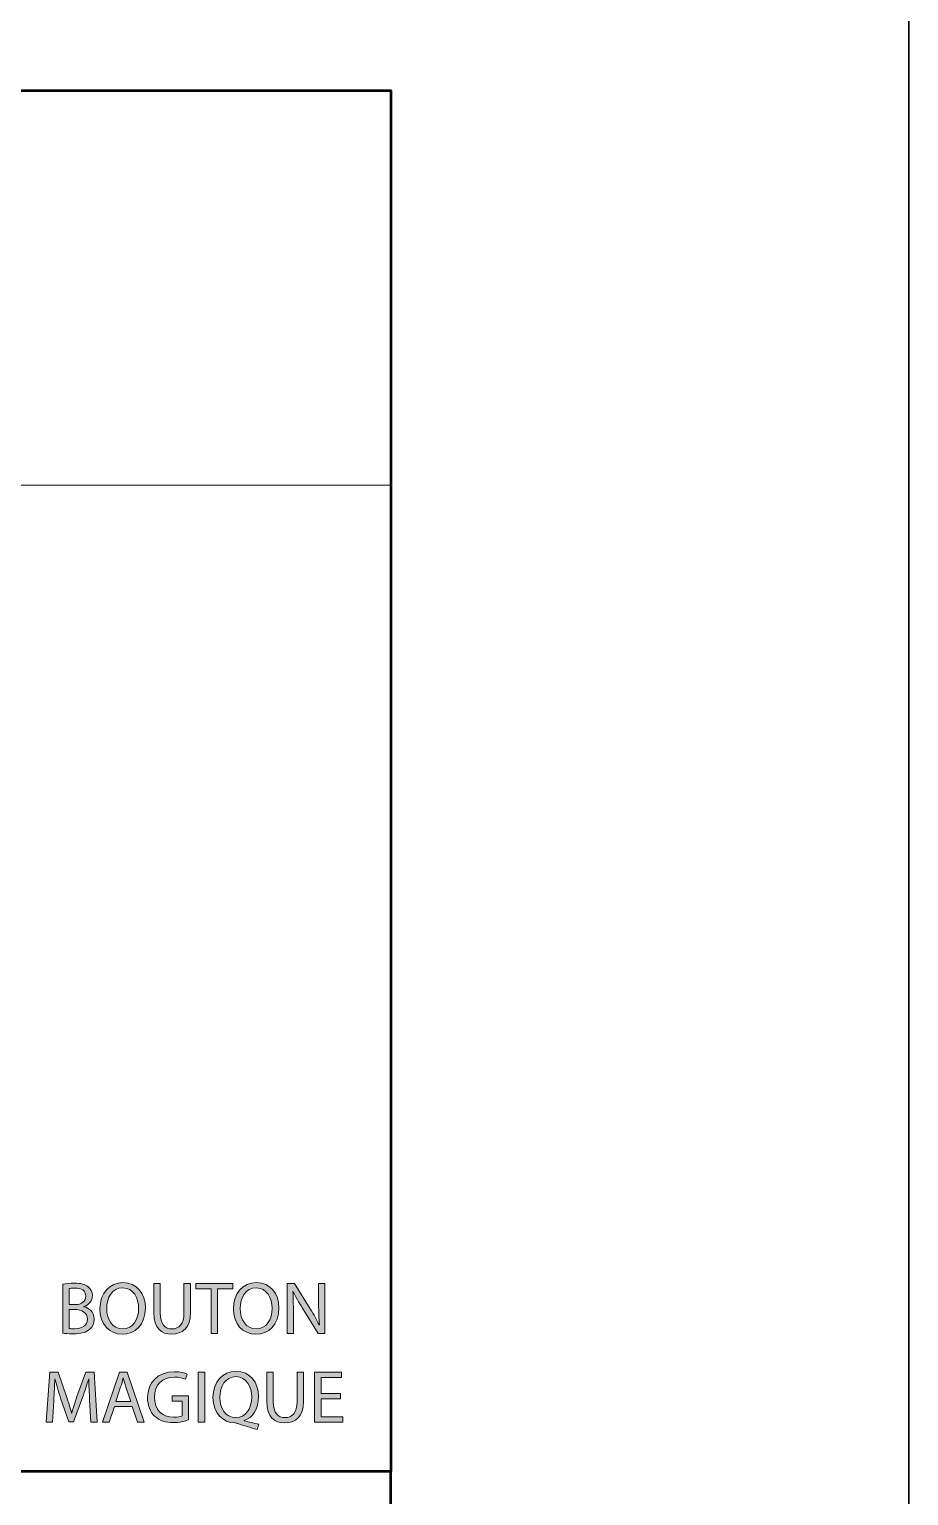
# Model space of a CAD drawing. Header units: inches. Extents: x 1 to 361, y -269 to -21.
# Drawn here: x 325.3 to 361, y -198 to -138.5 of the extents above; entities that cross this region are included whole.
import ezdxf

# ---------------------------------------------------------------- set-up
doc = ezdxf.new("R2010")
doc.units = ezdxf.units.IN
doc.header["$MEASUREMENT"] = 0
doc.layers.add('Layer 1', color=7, linetype='Continuous')

# ---------------------------------------------------------------- blocks, each defined once
blk = doc.blocks.new('block 45')
at = {"layer": 'Layer 1'}
h = blk.add_hatch(color=7, dxfattribs=at)
h.dxf.hatch_style = 2
edge = h.paths.add_edge_path()
edge.add_spline(control_points=[(326.689, -189.41), (326.802, -189.383), (326.985, -189.365), (327.165, -189.365), (327.426, -189.365), (327.594, -189.41), (327.717, -189.512), (327.822, -189.59), (327.888, -189.71), (327.888, -189.869), (327.888, -190.067), (327.756, -190.238), (327.546, -190.313), (327.546, -190.313), (327.546, -190.322), (327.546, -190.322), (327.738, -190.367), (327.963, -190.526), (327.963, -190.825), (327.963, -191), (327.894, -191.134), (327.789, -191.231), (327.651, -191.359), (327.423, -191.419), (327.093, -191.419), (326.913, -191.419), (326.776, -191.407), (326.689, -191.395), (326.689, -191.395), (326.689, -189.41), (326.689, -189.41)], knot_values=[0, 0, 0, 0, 1, 1, 1, 2, 2, 2, 3, 3, 3, 4, 4, 4, 5, 5, 5, 6, 6, 6, 7, 7, 7, 8, 8, 8, 9, 9, 9, 10, 10, 10, 10], degree=3, periodic=1)
edge = h.paths.add_edge_path()
edge.add_spline(control_points=[(326.949, -190.238), (326.949, -190.238), (327.186, -190.238), (327.186, -190.238), (327.459, -190.238), (327.621, -190.091), (327.621, -189.896), (327.621, -189.662), (327.444, -189.566), (327.18, -189.566), (327.06, -189.566), (326.991, -189.576), (326.949, -189.584), (326.949, -189.584), (326.949, -190.238), (326.949, -190.238)], knot_values=[0, 0, 0, 0, 1, 1, 1, 2, 2, 2, 3, 3, 3, 4, 4, 4, 5, 5, 5, 5], degree=3, periodic=1)
edge = h.paths.add_edge_path()
edge.add_spline(control_points=[(326.949, -191.203), (327.004, -191.212), (327.075, -191.215), (327.168, -191.215), (327.438, -191.215), (327.687, -191.116), (327.687, -190.823), (327.687, -190.55), (327.45, -190.433), (327.165, -190.433), (327.165, -190.433), (326.949, -190.433), (326.949, -190.433), (326.949, -190.433), (326.949, -191.203), (326.949, -191.203)], knot_values=[0, 0, 0, 0, 1, 1, 1, 2, 2, 2, 3, 3, 3, 4, 4, 4, 5, 5, 5, 5], degree=3, periodic=1)
h = blk.add_hatch(color=7, dxfattribs=at)
h.dxf.hatch_style = 2
edge = h.paths.add_edge_path()
edge.add_spline(control_points=[(330.041, -190.37), (330.041, -191.062), (329.618, -191.434), (329.102, -191.434), (328.566, -191.434), (328.194, -191.018), (328.194, -190.406), (328.194, -189.764), (328.59, -189.344), (329.129, -189.344), (329.684, -189.344), (330.041, -189.767), (330.041, -190.37)], knot_values=[0, 0, 0, 0, 1, 1, 1, 2, 2, 2, 3, 3, 3, 4, 4, 4, 4], degree=3, periodic=1)
edge = h.paths.add_edge_path()
edge.add_spline(control_points=[(328.47, -190.4), (328.47, -190.834), (328.703, -191.222), (329.118, -191.222), (329.531, -191.222), (329.765, -190.841), (329.765, -190.382), (329.765, -189.977), (329.555, -189.557), (329.12, -189.557), (328.686, -189.557), (328.47, -189.959), (328.47, -190.4)], knot_values=[0, 0, 0, 0, 1, 1, 1, 2, 2, 2, 3, 3, 3, 4, 4, 4, 4], degree=3, periodic=1)
h = blk.add_hatch(color=7, dxfattribs=at)
h.dxf.hatch_style = 2
edge = h.paths.add_edge_path()
edge.add_spline(control_points=[(330.64, -189.381), (330.64, -189.381), (330.64, -190.58), (330.64, -190.58), (330.64, -191.029), (330.841, -191.222), (331.112, -191.222), (331.408, -191.222), (331.603, -191.023), (331.603, -190.58), (331.603, -190.58), (331.603, -189.381), (331.603, -189.381), (331.603, -189.381), (331.867, -189.381), (331.867, -189.381), (331.867, -189.381), (331.867, -190.561), (331.867, -190.561), (331.867, -191.182), (331.54, -191.434), (331.103, -191.434), (330.689, -191.434), (330.376, -191.2), (330.376, -190.57), (330.376, -190.57), (330.376, -189.381), (330.376, -189.381), (330.376, -189.381), (330.64, -189.381), (330.64, -189.381)], knot_values=[0, 0, 0, 0, 1, 1, 1, 2, 2, 2, 3, 3, 3, 4, 4, 4, 5, 5, 5, 6, 6, 6, 7, 7, 7, 8, 8, 8, 9, 9, 9, 10, 10, 10, 10], degree=3, periodic=1)
h = blk.add_hatch(color=7, dxfattribs=at)
h.dxf.hatch_style = 2
h.paths.add_polyline_path([(332.704, -189.602), (332.089, -189.602), (332.089, -189.381), (333.585, -189.381), (333.585, -189.602), (332.968, -189.602), (332.968, -191.401), (332.704, -191.401)])
h = blk.add_hatch(color=7, dxfattribs=at)
h.dxf.hatch_style = 2
edge = h.paths.add_edge_path()
edge.add_spline(control_points=[(335.457, -190.37), (335.457, -191.062), (335.033, -191.434), (334.518, -191.434), (333.981, -191.434), (333.609, -191.018), (333.609, -190.406), (333.609, -189.764), (334.005, -189.344), (334.545, -189.344), (335.1, -189.344), (335.457, -189.767), (335.457, -190.37)], knot_values=[0, 0, 0, 0, 1, 1, 1, 2, 2, 2, 3, 3, 3, 4, 4, 4, 4], degree=3, periodic=1)
edge = h.paths.add_edge_path()
edge.add_spline(control_points=[(333.885, -190.4), (333.885, -190.834), (334.119, -191.222), (334.533, -191.222), (334.947, -191.222), (335.18, -190.841), (335.18, -190.382), (335.18, -189.977), (334.971, -189.557), (334.536, -189.557), (334.101, -189.557), (333.885, -189.959), (333.885, -190.4)], knot_values=[0, 0, 0, 0, 1, 1, 1, 2, 2, 2, 3, 3, 3, 4, 4, 4, 4], degree=3, periodic=1)
h = blk.add_hatch(color=7, dxfattribs=at)
h.dxf.hatch_style = 2
edge = h.paths.add_edge_path()
edge.add_spline(control_points=[(335.796, -191.401), (335.796, -191.401), (335.796, -189.381), (335.796, -189.381), (335.796, -189.381), (336.083, -189.381), (336.083, -189.381), (336.083, -189.381), (336.728, -190.403), (336.728, -190.403), (336.875, -190.64), (336.994, -190.853), (337.087, -191.06), (337.087, -191.06), (337.096, -191.056), (337.096, -191.056), (337.072, -190.787), (337.067, -190.541), (337.067, -190.226), (337.067, -190.226), (337.067, -189.381), (337.067, -189.381), (337.067, -189.381), (337.312, -189.381), (337.312, -189.381), (337.312, -189.381), (337.312, -191.401), (337.312, -191.401), (337.312, -191.401), (337.049, -191.401), (337.049, -191.401), (337.049, -191.401), (336.407, -190.376), (336.407, -190.376), (336.266, -190.151), (336.131, -189.92), (336.032, -189.701), (336.032, -189.701), (336.023, -189.704), (336.023, -189.704), (336.038, -189.959), (336.041, -190.202), (336.041, -190.538), (336.041, -190.538), (336.041, -191.401), (336.041, -191.401), (336.041, -191.401), (335.796, -191.401), (335.796, -191.401)], knot_values=[0, 0, 0, 0, 1, 1, 1, 2, 2, 2, 3, 3, 3, 4, 4, 4, 5, 5, 5, 6, 6, 6, 7, 7, 7, 8, 8, 8, 9, 9, 9, 10, 10, 10, 11, 11, 11, 12, 12, 12, 13, 13, 13, 14, 14, 14, 15, 15, 15, 16, 16, 16, 16], degree=3, periodic=1)
h = blk.add_hatch(color=7, dxfattribs=at)
h.dxf.hatch_style = 2
edge = h.paths.add_edge_path()
edge.add_spline(control_points=[(327.778, -194.112), (327.764, -193.83), (327.745, -193.488), (327.745, -193.24), (327.745, -193.24), (327.74, -193.24), (327.74, -193.24), (327.667, -193.473), (327.587, -193.728), (327.485, -194.007), (327.485, -194.007), (327.128, -194.988), (327.128, -194.988), (327.128, -194.988), (326.93, -194.988), (326.93, -194.988), (326.93, -194.988), (326.6, -194.025), (326.6, -194.025), (326.504, -193.737), (326.426, -193.479), (326.369, -193.24), (326.369, -193.24), (326.363, -193.24), (326.363, -193.24), (326.357, -193.492), (326.342, -193.827), (326.324, -194.133), (326.324, -194.133), (326.27, -194.999), (326.27, -194.999), (326.27, -194.999), (326.021, -194.999), (326.021, -194.999), (326.021, -194.999), (326.162, -192.979), (326.162, -192.979), (326.162, -192.979), (326.495, -192.979), (326.495, -192.979), (326.495, -192.979), (326.84, -193.956), (326.84, -193.956), (326.924, -194.205), (326.99, -194.427), (327.044, -194.637), (327.044, -194.637), (327.05, -194.637), (327.05, -194.637), (327.104, -194.433), (327.176, -194.211), (327.265, -193.956), (327.265, -193.956), (327.625, -192.979), (327.625, -192.979), (327.625, -192.979), (327.958, -192.979), (327.958, -192.979), (327.958, -192.979), (328.084, -194.999), (328.084, -194.999), (328.084, -194.999), (327.826, -194.999), (327.826, -194.999), (327.826, -194.999), (327.778, -194.112), (327.778, -194.112)], knot_values=[0, 0, 0, 0, 1, 1, 1, 2, 2, 2, 3, 3, 3, 4, 4, 4, 5, 5, 5, 6, 6, 6, 7, 7, 7, 8, 8, 8, 9, 9, 9, 10, 10, 10, 11, 11, 11, 12, 12, 12, 13, 13, 13, 14, 14, 14, 15, 15, 15, 16, 16, 16, 17, 17, 17, 18, 18, 18, 19, 19, 19, 20, 20, 20, 21, 21, 21, 22, 22, 22, 22], degree=3, periodic=1)
h = blk.add_hatch(color=7, dxfattribs=at)
h.dxf.hatch_style = 2
h.paths.add_polyline_path([(328.783, -194.364), (328.573, -194.999), (328.303, -194.999), (328.993, -192.979), (329.305, -192.979), (329.994, -194.999), (329.716, -194.999), (329.499, -194.364)])
edge = h.paths.add_edge_path()
edge.add_spline(control_points=[(329.448, -194.16), (329.448, -194.16), (329.248, -193.578), (329.248, -193.578), (329.203, -193.446), (329.173, -193.327), (329.143, -193.209), (329.143, -193.209), (329.137, -193.209), (329.137, -193.209), (329.107, -193.327), (329.077, -193.453), (329.035, -193.575), (329.035, -193.575), (328.837, -194.16), (328.837, -194.16), (328.837, -194.16), (329.448, -194.16), (329.448, -194.16)], knot_values=[0, 0, 0, 0, 1, 1, 1, 2, 2, 2, 3, 3, 3, 4, 4, 4, 5, 5, 5, 6, 6, 6, 6], degree=3, periodic=1)
h = blk.add_hatch(color=7, dxfattribs=at)
h.dxf.hatch_style = 2
edge = h.paths.add_edge_path()
edge.add_spline(control_points=[(331.787, -194.91), (331.67, -194.955), (331.437, -195.021), (331.164, -195.021), (330.858, -195.021), (330.607, -194.943), (330.408, -194.754), (330.234, -194.586), (330.126, -194.316), (330.126, -194.001), (330.126, -193.399), (330.543, -192.958), (331.221, -192.958), (331.455, -192.958), (331.641, -193.009), (331.728, -193.051), (331.728, -193.051), (331.661, -193.264), (331.661, -193.264), (331.554, -193.213), (331.419, -193.177), (331.215, -193.177), (330.723, -193.177), (330.403, -193.482), (330.403, -193.989), (330.403, -194.502), (330.708, -194.805), (331.182, -194.805), (331.353, -194.805), (331.47, -194.781), (331.53, -194.751), (331.53, -194.751), (331.53, -194.148), (331.53, -194.148), (331.53, -194.148), (331.122, -194.148), (331.122, -194.148), (331.122, -194.148), (331.122, -193.938), (331.122, -193.938), (331.122, -193.938), (331.787, -193.938), (331.787, -193.938), (331.787, -193.938), (331.787, -194.91), (331.787, -194.91)], knot_values=[0, 0, 0, 0, 1, 1, 1, 2, 2, 2, 3, 3, 3, 4, 4, 4, 5, 5, 5, 6, 6, 6, 7, 7, 7, 8, 8, 8, 9, 9, 9, 10, 10, 10, 11, 11, 11, 12, 12, 12, 13, 13, 13, 14, 14, 14, 15, 15, 15, 15], degree=3, periodic=1)
h = blk.add_hatch(color=7, dxfattribs=at)
h.dxf.hatch_style = 2
h.paths.add_polyline_path([(332.444, -192.979), (332.444, -194.999), (332.18, -194.999), (332.18, -192.979)])
h = blk.add_hatch(color=7, dxfattribs=at)
h.dxf.hatch_style = 2
edge = h.paths.add_edge_path()
edge.add_spline(control_points=[(334.567, -195.296), (334.294, -195.224), (334.028, -195.143), (333.794, -195.063), (333.748, -195.048), (333.71, -195.033), (333.671, -195.033), (333.188, -195.015), (332.78, -194.661), (332.78, -194.007), (332.78, -193.36), (333.173, -192.943), (333.719, -192.943), (334.271, -192.943), (334.627, -193.369), (334.627, -193.965), (334.627, -194.487), (334.387, -194.817), (334.052, -194.937), (334.052, -194.937), (334.052, -194.948), (334.052, -194.948), (334.252, -194.999), (334.471, -195.048), (334.642, -195.078), (334.642, -195.078), (334.567, -195.296), (334.567, -195.296)], knot_values=[0, 0, 0, 0, 1, 1, 1, 2, 2, 2, 3, 3, 3, 4, 4, 4, 5, 5, 5, 6, 6, 6, 7, 7, 7, 8, 8, 8, 9, 9, 9, 9], degree=3, periodic=1)
edge = h.paths.add_edge_path()
edge.add_spline(control_points=[(334.351, -193.98), (334.351, -193.573), (334.141, -193.156), (333.713, -193.156), (333.272, -193.156), (333.056, -193.564), (333.056, -194.001), (333.056, -194.433), (333.29, -194.82), (333.704, -194.82), (334.118, -194.82), (334.351, -194.439), (334.351, -193.98)], knot_values=[0, 0, 0, 0, 1, 1, 1, 2, 2, 2, 3, 3, 3, 4, 4, 4, 4], degree=3, periodic=1)
h = blk.add_hatch(color=7, dxfattribs=at)
h.dxf.hatch_style = 2
edge = h.paths.add_edge_path()
edge.add_spline(control_points=[(335.227, -192.979), (335.227, -192.979), (335.227, -194.178), (335.227, -194.178), (335.227, -194.628), (335.428, -194.82), (335.698, -194.82), (335.995, -194.82), (336.19, -194.622), (336.19, -194.178), (336.19, -194.178), (336.19, -192.979), (336.19, -192.979), (336.19, -192.979), (336.454, -192.979), (336.454, -192.979), (336.454, -192.979), (336.454, -194.16), (336.454, -194.16), (336.454, -194.781), (336.126, -195.033), (335.689, -195.033), (335.275, -195.033), (334.963, -194.799), (334.963, -194.169), (334.963, -194.169), (334.963, -192.979), (334.963, -192.979), (334.963, -192.979), (335.227, -192.979), (335.227, -192.979)], knot_values=[0, 0, 0, 0, 1, 1, 1, 2, 2, 2, 3, 3, 3, 4, 4, 4, 5, 5, 5, 6, 6, 6, 7, 7, 7, 8, 8, 8, 9, 9, 9, 10, 10, 10, 10], degree=3, periodic=1)
h = blk.add_hatch(color=7, dxfattribs=at)
h.dxf.hatch_style = 2
h.paths.add_polyline_path([(337.949, -194.052), (337.167, -194.052), (337.167, -194.781), (338.042, -194.781), (338.042, -194.999), (336.903, -194.999), (336.903, -192.979), (337.998, -192.979), (337.998, -193.198), (337.167, -193.198), (337.167, -193.836), (337.949, -193.836)])
at = {"layer": 'Layer 1', "lineweight": 0}
for points in [[(332.704, -189.602), (332.089, -189.602), (332.089, -189.381), (333.585, -189.381), (333.585, -189.602), (332.968, -189.602), (332.968, -191.401), (332.704, -191.401), (332.704, -189.602)], [(328.783, -194.364), (328.573, -194.999), (328.303, -194.999), (328.993, -192.979), (329.305, -192.979), (329.994, -194.999), (329.716, -194.999), (329.499, -194.364), (328.783, -194.364)], [(332.444, -192.979), (332.444, -194.999), (332.18, -194.999), (332.18, -192.979), (332.444, -192.979)], [(337.949, -194.052), (337.167, -194.052), (337.167, -194.781), (338.042, -194.781), (338.042, -194.999), (336.903, -194.999), (336.903, -192.979), (337.998, -192.979), (337.998, -193.198), (337.167, -193.198), (337.167, -193.836), (337.949, -193.836), (337.949, -194.052)]]:
    blk.add_lwpolyline(points, dxfattribs=at)
for points, knots in [([(326.689, -189.41), (326.802, -189.383), (326.985, -189.365), (327.165, -189.365), (327.426, -189.365), (327.594, -189.41), (327.717, -189.512), (327.822, -189.59), (327.888, -189.71), (327.888, -189.869), (327.888, -190.067), (327.756, -190.238), (327.546, -190.313), (327.546, -190.313), (327.546, -190.322), (327.546, -190.322), (327.738, -190.367), (327.963, -190.526), (327.963, -190.825), (327.963, -191), (327.894, -191.134), (327.789, -191.231), (327.651, -191.359), (327.423, -191.419), (327.093, -191.419), (326.913, -191.419), (326.776, -191.407), (326.689, -191.395), (326.689, -191.395), (326.689, -189.41), (326.689, -189.41)], [0, 0, 0, 0, 1, 1, 1, 2, 2, 2, 3, 3, 3, 4, 4, 4, 5, 5, 5, 6, 6, 6, 7, 7, 7, 8, 8, 8, 9, 9, 9, 10, 10, 10, 10]), ([(326.949, -190.238), (326.949, -190.238), (327.186, -190.238), (327.186, -190.238), (327.459, -190.238), (327.621, -190.091), (327.621, -189.896), (327.621, -189.662), (327.444, -189.566), (327.18, -189.566), (327.06, -189.566), (326.991, -189.576), (326.949, -189.584), (326.949, -189.584), (326.949, -190.238), (326.949, -190.238)], [0, 0, 0, 0, 1, 1, 1, 2, 2, 2, 3, 3, 3, 4, 4, 4, 5, 5, 5, 5]), ([(330.041, -190.37), (330.041, -191.062), (329.618, -191.434), (329.102, -191.434), (328.566, -191.434), (328.194, -191.018), (328.194, -190.406), (328.194, -189.764), (328.59, -189.344), (329.129, -189.344), (329.684, -189.344), (330.041, -189.767), (330.041, -190.37)], [0, 0, 0, 0, 1, 1, 1, 2, 2, 2, 3, 3, 3, 4, 4, 4, 4]), ([(328.47, -190.4), (328.47, -190.834), (328.703, -191.222), (329.118, -191.222), (329.531, -191.222), (329.765, -190.841), (329.765, -190.382), (329.765, -189.977), (329.555, -189.557), (329.12, -189.557), (328.686, -189.557), (328.47, -189.959), (328.47, -190.4)], [0, 0, 0, 0, 1, 1, 1, 2, 2, 2, 3, 3, 3, 4, 4, 4, 4]), ([(330.64, -189.381), (330.64, -189.381), (330.64, -190.58), (330.64, -190.58), (330.64, -191.029), (330.841, -191.222), (331.112, -191.222), (331.408, -191.222), (331.603, -191.023), (331.603, -190.58), (331.603, -190.58), (331.603, -189.381), (331.603, -189.381), (331.603, -189.381), (331.867, -189.381), (331.867, -189.381), (331.867, -189.381), (331.867, -190.561), (331.867, -190.561), (331.867, -191.182), (331.54, -191.434), (331.103, -191.434), (330.689, -191.434), (330.376, -191.2), (330.376, -190.57), (330.376, -190.57), (330.376, -189.381), (330.376, -189.381), (330.376, -189.381), (330.64, -189.381), (330.64, -189.381)], [0, 0, 0, 0, 1, 1, 1, 2, 2, 2, 3, 3, 3, 4, 4, 4, 5, 5, 5, 6, 6, 6, 7, 7, 7, 8, 8, 8, 9, 9, 9, 10, 10, 10, 10]), ([(335.457, -190.37), (335.457, -191.062), (335.033, -191.434), (334.518, -191.434), (333.981, -191.434), (333.609, -191.018), (333.609, -190.406), (333.609, -189.764), (334.005, -189.344), (334.545, -189.344), (335.1, -189.344), (335.457, -189.767), (335.457, -190.37)], [0, 0, 0, 0, 1, 1, 1, 2, 2, 2, 3, 3, 3, 4, 4, 4, 4]), ([(333.885, -190.4), (333.885, -190.834), (334.119, -191.222), (334.533, -191.222), (334.947, -191.222), (335.18, -190.841), (335.18, -190.382), (335.18, -189.977), (334.971, -189.557), (334.536, -189.557), (334.101, -189.557), (333.885, -189.959), (333.885, -190.4)], [0, 0, 0, 0, 1, 1, 1, 2, 2, 2, 3, 3, 3, 4, 4, 4, 4]), ([(335.796, -191.401), (335.796, -191.401), (335.796, -189.381), (335.796, -189.381), (335.796, -189.381), (336.083, -189.381), (336.083, -189.381), (336.083, -189.381), (336.728, -190.403), (336.728, -190.403), (336.875, -190.64), (336.994, -190.853), (337.087, -191.06), (337.087, -191.06), (337.096, -191.056), (337.096, -191.056), (337.072, -190.787), (337.067, -190.541), (337.067, -190.226), (337.067, -190.226), (337.067, -189.381), (337.067, -189.381), (337.067, -189.381), (337.312, -189.381), (337.312, -189.381), (337.312, -189.381), (337.312, -191.401), (337.312, -191.401), (337.312, -191.401), (337.049, -191.401), (337.049, -191.401), (337.049, -191.401), (336.407, -190.376), (336.407, -190.376), (336.266, -190.151), (336.131, -189.92), (336.032, -189.701), (336.032, -189.701), (336.023, -189.704), (336.023, -189.704), (336.038, -189.959), (336.041, -190.202), (336.041, -190.538), (336.041, -190.538), (336.041, -191.401), (336.041, -191.401), (336.041, -191.401), (335.796, -191.401), (335.796, -191.401)], [0, 0, 0, 0, 1, 1, 1, 2, 2, 2, 3, 3, 3, 4, 4, 4, 5, 5, 5, 6, 6, 6, 7, 7, 7, 8, 8, 8, 9, 9, 9, 10, 10, 10, 11, 11, 11, 12, 12, 12, 13, 13, 13, 14, 14, 14, 15, 15, 15, 16, 16, 16, 16]), ([(326.949, -191.203), (327.004, -191.212), (327.075, -191.215), (327.168, -191.215), (327.438, -191.215), (327.687, -191.116), (327.687, -190.823), (327.687, -190.55), (327.45, -190.433), (327.165, -190.433), (327.165, -190.433), (326.949, -190.433), (326.949, -190.433), (326.949, -190.433), (326.949, -191.203), (326.949, -191.203)], [0, 0, 0, 0, 1, 1, 1, 2, 2, 2, 3, 3, 3, 4, 4, 4, 5, 5, 5, 5]), ([(327.778, -194.112), (327.764, -193.83), (327.745, -193.488), (327.745, -193.24), (327.745, -193.24), (327.74, -193.24), (327.74, -193.24), (327.667, -193.473), (327.587, -193.728), (327.485, -194.007), (327.485, -194.007), (327.128, -194.988), (327.128, -194.988), (327.128, -194.988), (326.93, -194.988), (326.93, -194.988), (326.93, -194.988), (326.6, -194.025), (326.6, -194.025), (326.504, -193.737), (326.426, -193.479), (326.369, -193.24), (326.369, -193.24), (326.363, -193.24), (326.363, -193.24), (326.357, -193.492), (326.342, -193.827), (326.324, -194.133), (326.324, -194.133), (326.27, -194.999), (326.27, -194.999), (326.27, -194.999), (326.021, -194.999), (326.021, -194.999), (326.021, -194.999), (326.162, -192.979), (326.162, -192.979), (326.162, -192.979), (326.495, -192.979), (326.495, -192.979), (326.495, -192.979), (326.84, -193.956), (326.84, -193.956), (326.924, -194.205), (326.99, -194.427), (327.044, -194.637), (327.044, -194.637), (327.05, -194.637), (327.05, -194.637), (327.104, -194.433), (327.176, -194.211), (327.265, -193.956), (327.265, -193.956), (327.625, -192.979), (327.625, -192.979), (327.625, -192.979), (327.958, -192.979), (327.958, -192.979), (327.958, -192.979), (328.084, -194.999), (328.084, -194.999), (328.084, -194.999), (327.826, -194.999), (327.826, -194.999), (327.826, -194.999), (327.778, -194.112), (327.778, -194.112)], [0, 0, 0, 0, 1, 1, 1, 2, 2, 2, 3, 3, 3, 4, 4, 4, 5, 5, 5, 6, 6, 6, 7, 7, 7, 8, 8, 8, 9, 9, 9, 10, 10, 10, 11, 11, 11, 12, 12, 12, 13, 13, 13, 14, 14, 14, 15, 15, 15, 16, 16, 16, 17, 17, 17, 18, 18, 18, 19, 19, 19, 20, 20, 20, 21, 21, 21, 22, 22, 22, 22]), ([(329.448, -194.16), (329.448, -194.16), (329.248, -193.578), (329.248, -193.578), (329.203, -193.446), (329.173, -193.327), (329.143, -193.209), (329.143, -193.209), (329.137, -193.209), (329.137, -193.209), (329.107, -193.327), (329.077, -193.453), (329.035, -193.575), (329.035, -193.575), (328.837, -194.16), (328.837, -194.16), (328.837, -194.16), (329.448, -194.16), (329.448, -194.16)], [0, 0, 0, 0, 1, 1, 1, 2, 2, 2, 3, 3, 3, 4, 4, 4, 5, 5, 5, 6, 6, 6, 6]), ([(331.787, -194.91), (331.67, -194.955), (331.437, -195.021), (331.164, -195.021), (330.858, -195.021), (330.607, -194.943), (330.408, -194.754), (330.234, -194.586), (330.126, -194.316), (330.126, -194.001), (330.126, -193.399), (330.543, -192.958), (331.221, -192.958), (331.455, -192.958), (331.641, -193.009), (331.728, -193.051), (331.728, -193.051), (331.661, -193.264), (331.661, -193.264), (331.554, -193.213), (331.419, -193.177), (331.215, -193.177), (330.723, -193.177), (330.403, -193.482), (330.403, -193.989), (330.403, -194.502), (330.708, -194.805), (331.182, -194.805), (331.353, -194.805), (331.47, -194.781), (331.53, -194.751), (331.53, -194.751), (331.53, -194.148), (331.53, -194.148), (331.53, -194.148), (331.122, -194.148), (331.122, -194.148), (331.122, -194.148), (331.122, -193.938), (331.122, -193.938), (331.122, -193.938), (331.787, -193.938), (331.787, -193.938), (331.787, -193.938), (331.787, -194.91), (331.787, -194.91)], [0, 0, 0, 0, 1, 1, 1, 2, 2, 2, 3, 3, 3, 4, 4, 4, 5, 5, 5, 6, 6, 6, 7, 7, 7, 8, 8, 8, 9, 9, 9, 10, 10, 10, 11, 11, 11, 12, 12, 12, 13, 13, 13, 14, 14, 14, 15, 15, 15, 15]), ([(334.567, -195.296), (334.294, -195.224), (334.028, -195.143), (333.794, -195.063), (333.748, -195.048), (333.71, -195.033), (333.671, -195.033), (333.188, -195.015), (332.78, -194.661), (332.78, -194.007), (332.78, -193.36), (333.173, -192.943), (333.719, -192.943), (334.271, -192.943), (334.627, -193.369), (334.627, -193.965), (334.627, -194.487), (334.387, -194.817), (334.052, -194.937), (334.052, -194.937), (334.052, -194.948), (334.052, -194.948), (334.252, -194.999), (334.471, -195.048), (334.642, -195.078), (334.642, -195.078), (334.567, -195.296), (334.567, -195.296)], [0, 0, 0, 0, 1, 1, 1, 2, 2, 2, 3, 3, 3, 4, 4, 4, 5, 5, 5, 6, 6, 6, 7, 7, 7, 8, 8, 8, 9, 9, 9, 9]), ([(334.351, -193.98), (334.351, -193.573), (334.141, -193.156), (333.713, -193.156), (333.272, -193.156), (333.056, -193.564), (333.056, -194.001), (333.056, -194.433), (333.29, -194.82), (333.704, -194.82), (334.118, -194.82), (334.351, -194.439), (334.351, -193.98)], [0, 0, 0, 0, 1, 1, 1, 2, 2, 2, 3, 3, 3, 4, 4, 4, 4]), ([(335.227, -192.979), (335.227, -192.979), (335.227, -194.178), (335.227, -194.178), (335.227, -194.628), (335.428, -194.82), (335.698, -194.82), (335.995, -194.82), (336.19, -194.622), (336.19, -194.178), (336.19, -194.178), (336.19, -192.979), (336.19, -192.979), (336.19, -192.979), (336.454, -192.979), (336.454, -192.979), (336.454, -192.979), (336.454, -194.16), (336.454, -194.16), (336.454, -194.781), (336.126, -195.033), (335.689, -195.033), (335.275, -195.033), (334.963, -194.799), (334.963, -194.169), (334.963, -194.169), (334.963, -192.979), (334.963, -192.979), (334.963, -192.979), (335.227, -192.979), (335.227, -192.979)], [0, 0, 0, 0, 1, 1, 1, 2, 2, 2, 3, 3, 3, 4, 4, 4, 5, 5, 5, 6, 6, 6, 7, 7, 7, 8, 8, 8, 9, 9, 9, 10, 10, 10, 10])]:
    blk.add_open_spline(points, degree=3, knots=knots, dxfattribs=at)

msp = doc.modelspace()

# ---------------------------------------------------------------- linework, layer by layer
at = {"layer": 'Layer 1', "color": 7, "lineweight": 35}
msp.add_lwpolyline([(360.999, -269.013), (1, -269.013), (1, -20.986), (360.999, -20.986), (360.999, -269.013)], dxfattribs=at)
at = {"layer": 'Layer 1', "color": 7, "lineweight": 53}
for points in [[(340.001, -197), (323.963, -197), (323.963, -141), (340.001, -141), (340.001, -197)], [(340.001, -197), (323.963, -197), (323.963, -252.999), (340.001, -252.999), (340.001, -197)]]:
    msp.add_lwpolyline(points, dxfattribs=at)
at = {"layer": 'Layer 1', "color": 7, "lineweight": 18}
msp.add_lwpolyline([(340.001, -141), (324, -141), (324, -157), (340.001, -157), (340.001, -141)], dxfattribs=at)

# ---------------------------------------------------------------- block references
at = {"layer": 'Layer 1'}
msp.add_blockref('block 45', (0, 0), dxfattribs=at)

doc.saveas('drawing.dxf')
